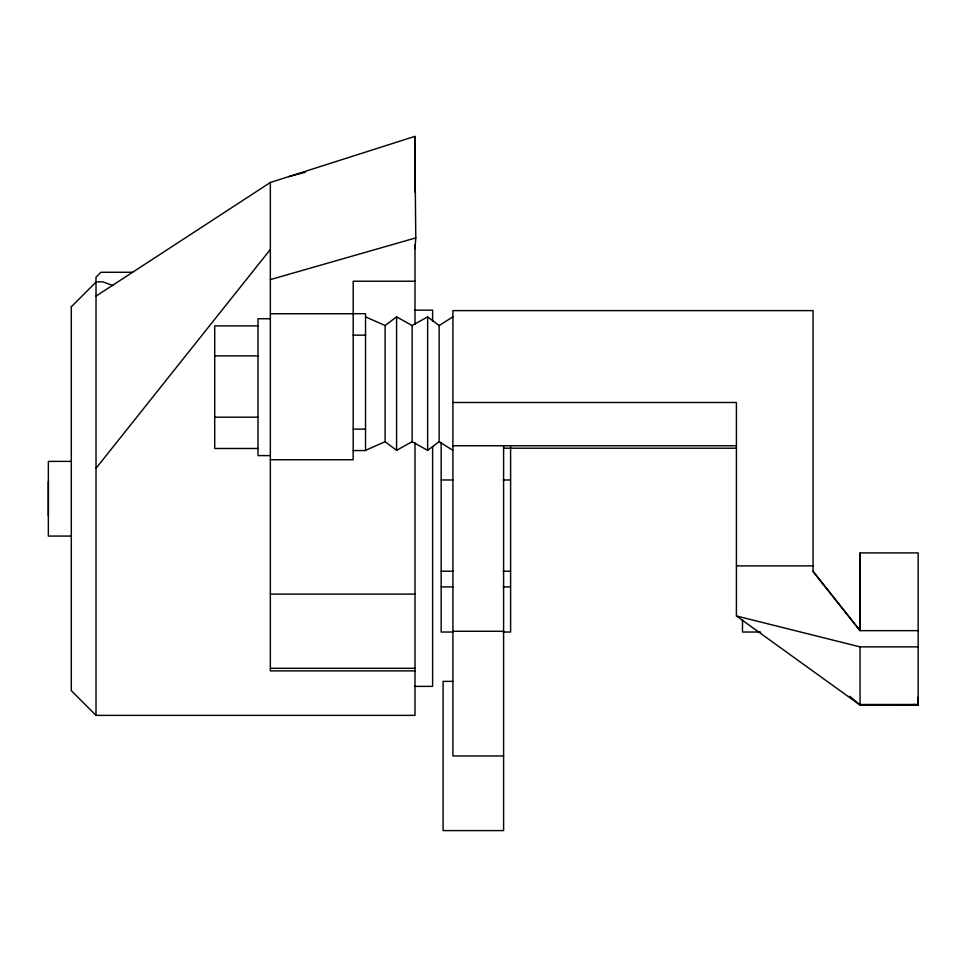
<?xml version="1.0" encoding="UTF-8"?>
<svg xmlns="http://www.w3.org/2000/svg" width="967" height="967" viewBox="0 0 967 967"><rect width="100%" height="100%" fill="white"/><g stroke="black" fill="none" stroke-linecap="round" stroke-linejoin="round"><path stroke-width="1.45" d="M860.11 629.312L860.038 552.906L918.142 552.906L918.142 705.028L860.038 705.04L736.407 615.967L736.407 402.49L452.907 402.49M918.142 697.292L918.142 704.508L860.038 704.508M415 248.688L415.786 237.894L414.758 136.407L270.349 182.485L96.023 296.12M96.023 468.294L270.349 249.45M71.304 306.805L96.023 282.074L95.987 277.178L100.943 272.271L132.636 272.271M385.108 325.528L396.591 316.85L412.123 325.528L427.644 316.85L439.139 325.528L439.139 441.677L427.644 450.356L412.123 441.677L396.591 450.356L385.108 441.677L385.108 325.528L365.538 316.85M439.139 325.528L452.907 316.85M365.538 450.356L385.108 441.677M288.674 176.671L305.306 172.247M270.349 279.596L415.786 237.894M415 281.216L353.185 281.216L353.185 459.724L270.349 459.724M414.577 310.165L432.612 310.165L432.612 321.177M353.185 313.707L365.538 313.707L365.538 450.562L353.185 450.562M270.349 313.755L353.185 313.755M270.349 318.759L257.984 318.759L257.984 455.602L270.349 455.602M257.984 325.879L214.71 325.879L214.71 448.483L257.984 448.483M353.185 335.138L365.538 335.138M214.71 355.88L257.984 355.88M214.71 417.176L257.984 417.176M353.185 429.13L365.538 429.13M452.907 445.739L736.407 445.739M503.602 448.204L736.407 448.204M71.304 461.38L48.35 461.38L48.35 536.069L71.304 536.069M441.17 479.983L453.245 479.983M503.045 479.983L510.6 479.983M48.35 481.651L48.35 515.81M736.407 565.876L813.054 565.876M441.17 571.207L453.245 571.207M503.045 571.207L510.6 571.207M441.17 586.909L453.245 586.909M503.045 586.909L510.6 586.909M270.349 594.101L415 594.101M918.142 630.653L860.038 630.653L813.054 571.654L813.054 310.612L452.907 310.612L452.907 755.952L503.602 755.952M452.907 631.27L503.602 631.27M453.245 632.031L441.17 632.031L441.17 442.427M503.045 632.031L510.6 632.031L510.6 446.935M760.606 632.031L742.487 632.031L742.487 620.004M736.407 615.967L860.038 646.875L918.142 646.875M270.349 668.306L415 668.306M415 670.905L270.349 670.905L270.349 182.485M452.907 681.372L443.091 681.372L443.091 830.593L503.602 830.593L503.602 445.739M414.577 686.377L432.612 686.377L432.612 446.524M71.304 306.599L71.304 690.643L96.023 715.375L415 715.375L415 442.874M913.67 704.411L918.142 705.028M113.236 285.64L102.853 281.844L96.023 281.844L96.023 715.375M439.139 441.677L452.907 450.356M849.739 696.264L860.038 705.04L860.038 646.875M813.054 571.207L860.038 630.653L860.038 552.906M414.758 136.407L415 151.577M427.644 316.85L427.644 450.356M415 148.809L415 192.24M415 244.639L415 324.283M412.123 325.528L412.123 441.677M396.591 316.85L396.591 450.356"/></g></svg>
